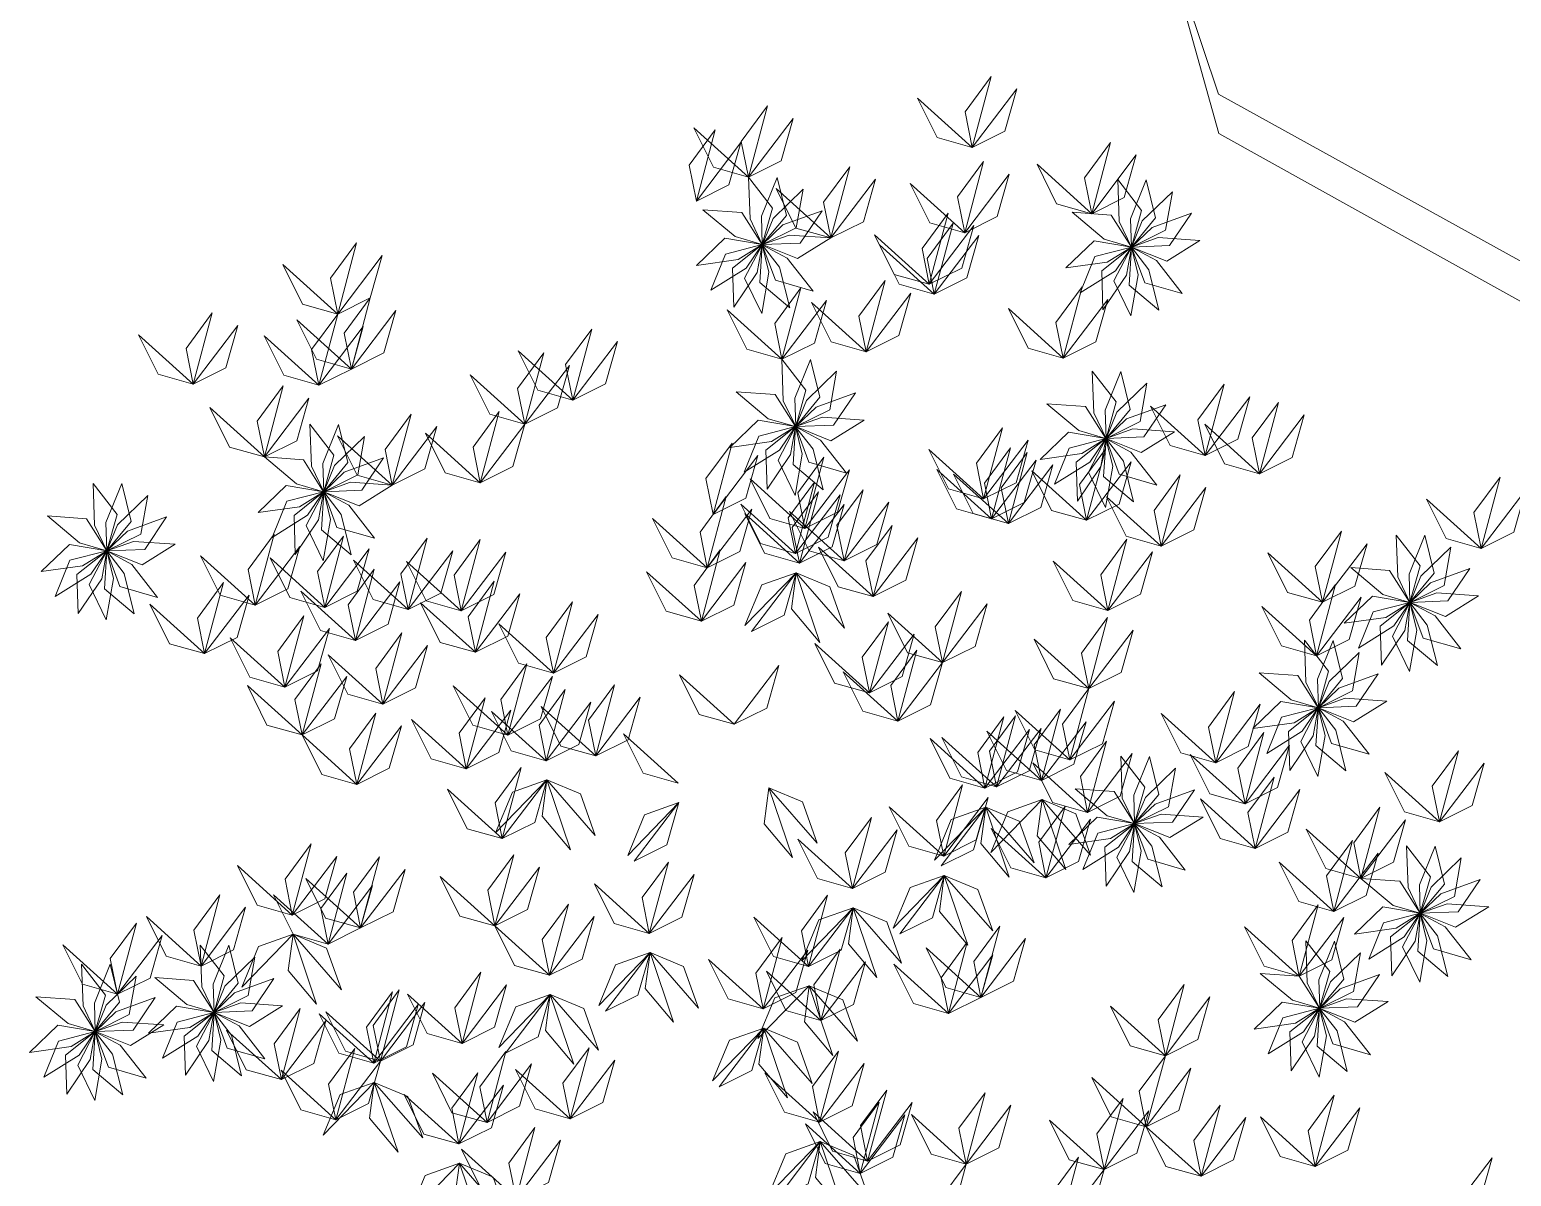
# Model space of a CAD drawing. Header units: inches. Extents: x 4350 to 28384, y -6772 to 993.
# Drawn here: x 8060.4 to 8181, y 768.6 to 862 of the extents above; entities that cross this region are included whole.
import ezdxf

# ---------------------------------------------------------------- set-up
doc = ezdxf.new("R2010")
doc.units = ezdxf.units.IN
doc.header["$MEASUREMENT"] = 0
doc.layers.add('nascosti', color=1, linetype='Continuous')

msp = doc.modelspace()

# ---------------------------------------------------------------- linework, layer by layer
at = {"layer": 'nascosti', "linetype": 'Continuous', "lineweight": 0}
msp.add_lwpolyline([(8258.48, 843.57), (8246.33, 819.02), (8236.69, 809.32), (8225.78, 797.02), (8216.13, 790.54), (8209.02, 795.67), (8207.64, 818.88), (8208.21, 839.51), (8204.86, 871.74), (8202.44, 831.11), (8184.99, 841.36), (8157.2, 856.72), (8151.99, 872.18), (8157.22, 853.5), (8183.71, 838.77), (8201.81, 826.59), (8201.26, 802.73), (8207.9, 751.17)], dxfattribs=at)
at = {"layer": 'nascosti', "lineweight": 0}
for points in [[(8137.14, 852.37), (8136.55, 855.27), (8138.68, 858.16), (8137.14, 852.37)], [(8137.14, 852.37), (8139.79, 853.69), (8140.77, 857.14), (8137.14, 852.37)], [(8118.92, 849.95), (8118.33, 852.86), (8120.46, 855.75), (8118.92, 849.95)], [(8137.14, 852.37), (8134.29, 853.17), (8132.69, 856.39), (8137.14, 852.37)], [(8118.92, 849.95), (8121.57, 851.27), (8122.55, 854.73), (8118.92, 849.95)], [(8114.67, 848.01), (8114.08, 850.92), (8116.21, 853.81), (8114.67, 848.01)], [(8118.92, 849.95), (8116.06, 850.76), (8114.47, 853.97), (8118.92, 849.95)], [(8114.67, 848.01), (8117.32, 849.33), (8118.3, 852.78), (8114.67, 848.01)], [(8146.86, 846.98), (8146.27, 849.89), (8148.4, 852.78), (8146.86, 846.98)], [(8125.62, 845), (8125.03, 847.91), (8127.16, 850.8), (8125.62, 845)], [(8136.52, 845.43), (8135.94, 848.34), (8138.06, 851.23), (8136.52, 845.43)], [(8146.86, 846.98), (8144, 847.79), (8142.41, 851), (8146.86, 846.98)], [(8146.86, 846.98), (8149.51, 848.3), (8150.49, 851.76), (8146.86, 846.98)], [(8118.92, 849.95), (8119.04, 846.55), (8120.04, 844.47), (8120.87, 847.44), (8118.92, 849.95)], [(8121.25, 849.93), (8119.97, 846.77), (8120.04, 844.47), (8122.01, 846.84), (8121.25, 849.93)], [(8125.62, 845), (8128.27, 846.32), (8129.25, 849.78), (8125.62, 845)], [(8136.52, 845.43), (8133.67, 846.24), (8132.07, 849.45), (8136.52, 845.43)], [(8136.52, 845.43), (8139.17, 846.75), (8140.15, 850.21), (8136.52, 845.43)], [(8148.98, 849.75), (8149.1, 846.34), (8150.1, 844.26), (8150.93, 847.23), (8148.98, 849.75)], [(8151.31, 849.73), (8150.03, 846.57), (8150.11, 844.26), (8152.07, 846.64), (8151.31, 849.73)], [(8123.37, 848.97), (8120.92, 846.6), (8120.05, 844.47), (8122.81, 845.84), (8123.37, 848.97)], [(8125.62, 845), (8122.76, 845.81), (8121.16, 849.02), (8125.62, 845)], [(8153.43, 848.76), (8150.98, 846.39), (8150.11, 844.26), (8152.87, 845.63), (8153.43, 848.76)], [(8115.21, 847.3), (8117.82, 845.11), (8120.03, 844.47), (8118.38, 847.07), (8115.21, 847.3)], [(8124.91, 847.22), (8121.71, 846.06), (8120.05, 844.46), (8123.13, 844.59), (8124.91, 847.22)], [(8133.64, 841.23), (8133.05, 844.14), (8135.18, 847.03), (8133.64, 841.23)], [(8145.27, 847.1), (8147.88, 844.91), (8150.1, 844.26), (8148.44, 846.87), (8145.27, 847.1)], [(8154.98, 847.02), (8151.78, 845.85), (8150.11, 844.25), (8153.19, 844.38), (8154.98, 847.02)], [(8134.04, 840.43), (8133.46, 843.33), (8135.58, 846.22), (8134.04, 840.43)], [(8133.64, 841.23), (8136.29, 842.55), (8137.27, 846.01), (8133.64, 841.23)], [(8085.47, 838.81), (8084.88, 841.72), (8087.01, 844.61), (8085.47, 838.81)], [(8114.69, 842.77), (8118.07, 843.25), (8120.03, 844.46), (8116.99, 844.98), (8114.69, 842.77)], [(8125.62, 845), (8122.22, 845.24), (8120.05, 844.46), (8122.91, 843.32), (8125.62, 845)], [(8133.64, 841.23), (8130.78, 842.04), (8129.18, 845.25), (8133.64, 841.23)], [(8134.04, 840.43), (8136.7, 841.75), (8137.67, 845.2), (8134.04, 840.43)], [(8144.76, 842.57), (8148.13, 843.04), (8150.09, 844.26), (8147.05, 844.77), (8144.76, 842.57)], [(8155.68, 844.79), (8152.28, 845.03), (8150.11, 844.25), (8152.98, 843.12), (8155.68, 844.79)], [(8085.47, 838.81), (8088.12, 840.13), (8089.1, 843.58), (8085.47, 838.81)], [(8115.84, 840.75), (8118.73, 842.55), (8120.03, 844.46), (8117.04, 843.69), (8115.84, 840.75)], [(8117.72, 839.36), (8119.62, 842.19), (8120.03, 844.46), (8117.61, 842.54), (8117.72, 839.36)], [(8119.99, 838.86), (8120.58, 842.21), (8120.03, 844.45), (8118.6, 841.72), (8119.99, 838.86)], [(8122.28, 839.32), (8121.45, 842.63), (8120.04, 844.45), (8119.84, 841.37), (8122.28, 839.32)], [(8124.17, 840.68), (8122.07, 843.36), (8120.04, 844.45), (8121.12, 841.56), (8124.17, 840.68)], [(8134.04, 840.43), (8131.19, 841.23), (8129.59, 844.45), (8134.04, 840.43)], [(8145.91, 840.54), (8148.8, 842.34), (8150.09, 844.25), (8147.11, 843.49), (8145.91, 840.54)], [(8147.78, 839.15), (8149.69, 841.98), (8150.09, 844.25), (8147.68, 842.33), (8147.78, 839.15)], [(8150.06, 838.65), (8150.65, 842.01), (8150.1, 844.25), (8148.67, 841.51), (8150.06, 838.65)], [(8152.34, 839.12), (8151.51, 842.42), (8150.1, 844.25), (8149.91, 841.17), (8152.34, 839.12)], [(8154.24, 840.47), (8152.14, 843.16), (8150.1, 844.25), (8151.18, 841.35), (8154.24, 840.47)], [(8085.47, 838.81), (8082.61, 839.62), (8081.01, 842.83), (8085.47, 838.81)], [(8128.5, 835.73), (8127.91, 838.64), (8130.04, 841.53), (8128.5, 835.73)], [(8144.54, 835.23), (8143.95, 838.13), (8146.08, 841.02), (8144.54, 835.23)], [(8086.58, 834.33), (8085.99, 837.24), (8088.12, 840.13), (8086.58, 834.33)], [(8121.63, 835.13), (8121.05, 838.04), (8123.18, 840.93), (8121.63, 835.13)], [(8121.63, 835.13), (8124.29, 836.45), (8125.26, 839.91), (8121.63, 835.13)], [(8128.5, 835.73), (8125.65, 836.54), (8124.05, 839.75), (8128.5, 835.73)], [(8128.5, 835.73), (8131.15, 837.05), (8132.13, 840.51), (8128.5, 835.73)], [(8144.54, 835.23), (8147.19, 836.55), (8148.17, 840), (8144.54, 835.23)], [(8073.7, 833.1), (8073.12, 836.01), (8075.24, 838.9), (8073.7, 833.1)], [(8083.92, 833.01), (8083.34, 835.92), (8085.47, 838.81), (8083.92, 833.01)], [(8086.58, 834.33), (8089.23, 835.66), (8090.21, 839.11), (8086.58, 834.33)], [(8121.63, 835.13), (8118.78, 835.94), (8117.18, 839.15), (8121.63, 835.13)], [(8144.54, 835.23), (8141.69, 836.04), (8140.09, 839.25), (8144.54, 835.23)], [(8073.7, 833.1), (8076.36, 834.42), (8077.33, 837.88), (8073.7, 833.1)], [(8086.58, 834.33), (8083.73, 835.14), (8082.13, 838.35), (8086.58, 834.33)], [(8083.92, 833.01), (8086.58, 834.33), (8087.55, 837.79), (8083.92, 833.01)], [(8104.61, 831.8), (8104.03, 834.7), (8106.16, 837.59), (8104.61, 831.8)], [(8073.7, 833.1), (8070.85, 833.91), (8069.25, 837.12), (8073.7, 833.1)], [(8083.92, 833.01), (8081.07, 833.82), (8079.47, 837.03), (8083.92, 833.01)], [(8104.61, 831.8), (8107.27, 833.12), (8108.24, 836.57), (8104.61, 831.8)], [(8100.71, 829.85), (8100.12, 832.76), (8102.25, 835.65), (8100.71, 829.85)], [(8104.61, 831.8), (8101.76, 832.6), (8100.16, 835.82), (8104.61, 831.8)], [(8121.63, 835.13), (8121.75, 831.73), (8122.76, 829.65), (8123.59, 832.62), (8121.63, 835.13)], [(8123.96, 835.11), (8122.69, 831.95), (8122.76, 829.65), (8124.73, 832.03), (8123.96, 835.11)], [(8100.71, 829.85), (8097.85, 830.66), (8096.25, 833.87), (8100.71, 829.85)], [(8100.71, 829.85), (8103.36, 831.17), (8104.34, 834.63), (8100.71, 829.85)], [(8126.09, 834.15), (8123.63, 831.78), (8122.76, 829.65), (8125.53, 831.02), (8126.09, 834.15)], [(8146.91, 834.16), (8147.03, 830.76), (8148.03, 828.68), (8148.86, 831.65), (8146.91, 834.16)], [(8149.24, 834.14), (8147.96, 830.98), (8148.03, 828.68), (8150, 831.05), (8149.24, 834.14)], [(8079.5, 827.18), (8078.91, 830.08), (8081.04, 832.97), (8079.5, 827.18)], [(8151.36, 833.18), (8148.91, 830.81), (8148.04, 828.67), (8150.8, 830.05), (8151.36, 833.18)], [(8156.09, 827.29), (8155.51, 830.2), (8157.64, 833.09), (8156.09, 827.29)], [(8079.5, 827.18), (8082.15, 828.5), (8083.13, 831.95), (8079.5, 827.18)], [(8117.92, 832.48), (8120.53, 830.29), (8122.75, 829.65), (8121.1, 832.25), (8117.92, 832.48)], [(8127.63, 832.4), (8124.43, 831.24), (8122.76, 829.64), (8125.84, 829.77), (8127.63, 832.4)], [(8143.2, 831.51), (8145.81, 829.32), (8148.02, 828.68), (8146.37, 831.28), (8143.2, 831.51)], [(8152.91, 831.43), (8149.7, 830.27), (8148.04, 828.67), (8151.12, 828.8), (8152.91, 831.43)], [(8156.09, 827.29), (8153.24, 828.1), (8151.64, 831.31), (8156.09, 827.29)], [(8156.09, 827.29), (8158.75, 828.61), (8159.73, 832.07), (8156.09, 827.29)], [(8160.52, 825.81), (8159.94, 828.72), (8162.06, 831.61), (8160.52, 825.81)], [(8079.5, 827.18), (8076.65, 827.98), (8075.05, 831.2), (8079.5, 827.18)], [(8089.91, 824.88), (8089.32, 827.78), (8091.45, 830.67), (8089.91, 824.88)], [(8097.07, 825.08), (8096.49, 827.98), (8098.62, 830.87), (8097.07, 825.08)], [(8117.41, 827.95), (8120.78, 828.43), (8122.75, 829.64), (8119.7, 830.16), (8117.41, 827.95)], [(8128.33, 830.18), (8124.93, 830.42), (8122.76, 829.64), (8125.63, 828.5), (8128.33, 830.18)], [(8160.52, 825.81), (8163.18, 827.13), (8164.15, 830.59), (8160.52, 825.81)], [(8083.21, 829.83), (8083.33, 826.42), (8084.33, 824.34), (8085.16, 827.32), (8083.21, 829.83)], [(8085.54, 829.81), (8084.26, 826.65), (8084.34, 824.34), (8086.3, 826.72), (8085.54, 829.81)], [(8089.91, 824.88), (8087.06, 825.68), (8085.46, 828.9), (8089.91, 824.88)], [(8089.91, 824.88), (8092.56, 826.2), (8093.54, 829.65), (8089.91, 824.88)], [(8097.07, 825.08), (8094.22, 825.88), (8092.62, 829.1), (8097.07, 825.08)], [(8097.07, 825.08), (8099.73, 826.4), (8100.71, 829.85), (8097.07, 825.08)], [(8118.56, 825.93), (8121.45, 827.73), (8122.75, 829.64), (8119.76, 828.87), (8118.56, 825.93)], [(8120.43, 824.54), (8122.34, 827.37), (8122.75, 829.64), (8120.33, 827.72), (8120.43, 824.54)], [(8122.71, 824.04), (8123.3, 827.39), (8122.75, 829.63), (8121.32, 826.9), (8122.71, 824.04)], [(8124.99, 824.5), (8124.17, 827.81), (8122.75, 829.63), (8122.56, 826.55), (8124.99, 824.5)], [(8126.89, 825.86), (8124.79, 828.54), (8122.76, 829.63), (8123.83, 826.74), (8126.89, 825.86)], [(8138.05, 823.76), (8137.47, 826.66), (8139.6, 829.55), (8138.05, 823.76)], [(8142.68, 826.98), (8146.06, 827.46), (8148.02, 828.67), (8144.98, 829.19), (8142.68, 826.98)], [(8153.61, 829.21), (8150.21, 829.45), (8148.04, 828.67), (8150.9, 827.53), (8153.61, 829.21)], [(8160.52, 825.81), (8157.67, 826.62), (8156.07, 829.83), (8160.52, 825.81)], [(8087.66, 828.84), (8085.21, 826.48), (8084.34, 824.34), (8087.1, 825.71), (8087.66, 828.84)], [(8116.03, 822.5), (8115.45, 825.41), (8117.58, 828.3), (8116.03, 822.5)], [(8138.05, 823.76), (8135.2, 824.57), (8133.6, 827.78), (8138.05, 823.76)], [(8138.05, 823.76), (8140.71, 825.08), (8141.69, 828.53), (8138.05, 823.76)], [(8138.71, 822.14), (8138.13, 825.04), (8140.25, 827.93), (8138.71, 822.14)], [(8143.83, 824.95), (8146.72, 826.76), (8148.02, 828.67), (8145.03, 827.9), (8143.83, 824.95)], [(8145.71, 823.57), (8147.61, 826.4), (8148.02, 828.67), (8145.6, 826.75), (8145.71, 823.57)], [(8146.44, 822.02), (8145.86, 824.92), (8147.99, 827.81), (8146.44, 822.02)], [(8147.98, 823.07), (8148.57, 826.42), (8148.02, 828.66), (8146.6, 825.93), (8147.98, 823.07)], [(8150.27, 823.53), (8149.44, 826.84), (8148.03, 828.66), (8147.83, 825.58), (8150.27, 823.53)], [(8152.16, 824.89), (8150.06, 827.57), (8148.03, 828.66), (8149.11, 825.77), (8152.16, 824.89)], [(8079.5, 827.18), (8082.11, 824.99), (8084.32, 824.34), (8082.67, 826.95), (8079.5, 827.18)], [(8089.21, 827.1), (8086, 825.93), (8084.34, 824.34), (8087.42, 824.47), (8089.21, 827.1)], [(8116.03, 822.5), (8118.69, 823.82), (8119.67, 827.28), (8116.03, 822.5)], [(8123.51, 821.36), (8122.93, 824.26), (8125.06, 827.15), (8123.51, 821.36)], [(8138.71, 822.14), (8141.36, 823.46), (8142.34, 826.91), (8138.71, 822.14)], [(8140.08, 821.75), (8139.49, 824.66), (8141.62, 827.55), (8140.08, 821.75)], [(8140.08, 821.75), (8142.73, 823.07), (8143.71, 826.53), (8140.08, 821.75)], [(8146.44, 822.02), (8149.1, 823.34), (8150.07, 826.79), (8146.44, 822.02)], [(8123.51, 821.36), (8120.66, 822.16), (8119.06, 825.38), (8123.51, 821.36)], [(8123.51, 821.36), (8126.17, 822.68), (8127.14, 826.13), (8123.51, 821.36)], [(8138.71, 822.14), (8135.86, 822.94), (8134.26, 826.16), (8138.71, 822.14)], [(8140.08, 821.75), (8137.22, 822.56), (8135.62, 825.77), (8140.08, 821.75)], [(8146.44, 822.02), (8143.59, 822.82), (8141.99, 826.04), (8146.44, 822.02)], [(8152.53, 819.91), (8151.94, 822.82), (8154.07, 825.71), (8152.53, 819.91)], [(8178.58, 819.73), (8177.99, 822.64), (8180.12, 825.53), (8178.58, 819.73)], [(8065.55, 825.02), (8065.66, 821.61), (8066.67, 819.53), (8067.5, 822.5), (8065.55, 825.02)], [(8067.88, 825), (8066.6, 821.84), (8066.67, 819.53), (8068.64, 821.91), (8067.88, 825)], [(8078.99, 822.65), (8082.36, 823.12), (8084.32, 824.34), (8081.28, 824.85), (8078.99, 822.65)], [(8080.13, 820.62), (8083.02, 822.43), (8084.32, 824.33), (8081.33, 823.57), (8080.13, 820.62)], [(8082.01, 819.23), (8083.91, 822.06), (8084.32, 824.33), (8081.91, 822.41), (8082.01, 819.23)], [(8084.28, 818.73), (8084.88, 822.09), (8084.33, 824.33), (8082.9, 821.59), (8084.28, 818.73)], [(8086.57, 819.2), (8085.74, 822.5), (8084.33, 824.33), (8084.14, 821.25), (8086.57, 819.2)], [(8088.46, 820.55), (8086.37, 823.24), (8084.33, 824.33), (8085.41, 821.44), (8088.46, 820.55)], [(8089.91, 824.88), (8086.51, 825.11), (8084.34, 824.33), (8087.21, 823.2), (8089.91, 824.88)], [(8122.75, 819.32), (8122.16, 822.22), (8124.29, 825.11), (8122.75, 819.32)], [(8123.07, 818.54), (8122.48, 821.44), (8124.61, 824.33), (8123.07, 818.54)], [(8122.75, 819.32), (8125.4, 820.64), (8126.38, 824.09), (8122.75, 819.32)], [(8126.71, 818.72), (8126.12, 821.62), (8128.25, 824.51), (8126.71, 818.72)], [(8152.53, 819.91), (8155.18, 821.23), (8156.16, 824.68), (8152.53, 819.91)], [(8178.58, 819.73), (8181.23, 821.05), (8182.21, 824.51), (8178.58, 819.73)], [(8070, 824.03), (8067.55, 821.66), (8066.67, 819.53), (8069.44, 820.9), (8070, 824.03)], [(8115.56, 818.15), (8114.97, 821.06), (8117.1, 823.95), (8115.56, 818.15)], [(8115.56, 818.15), (8118.21, 819.47), (8119.19, 822.92), (8115.56, 818.15)], [(8122.75, 819.32), (8119.9, 820.12), (8118.3, 823.33), (8122.75, 819.32)], [(8123.07, 818.54), (8125.72, 819.86), (8126.7, 823.31), (8123.07, 818.54)], [(8126.71, 818.72), (8129.36, 820.04), (8130.34, 823.49), (8126.71, 818.72)], [(8152.53, 819.91), (8149.67, 820.72), (8148.07, 823.93), (8152.53, 819.91)], [(8178.58, 819.73), (8175.72, 820.54), (8174.12, 823.75), (8178.58, 819.73)], [(8061.83, 822.37), (8064.45, 820.18), (8066.66, 819.53), (8065.01, 822.14), (8061.83, 822.37)], [(8071.54, 822.29), (8068.34, 821.12), (8066.67, 819.53), (8069.76, 819.65), (8071.54, 822.29)], [(8115.56, 818.15), (8112.7, 818.96), (8111.1, 822.17), (8115.56, 818.15)], [(8123.07, 818.54), (8120.21, 819.34), (8118.62, 822.56), (8123.07, 818.54)], [(8126.71, 818.72), (8123.86, 819.52), (8122.26, 822.74), (8126.71, 818.72)], [(8078.76, 815.11), (8078.17, 818.01), (8080.3, 820.9), (8078.76, 815.11)], [(8084.41, 814.93), (8083.83, 817.84), (8085.95, 820.73), (8084.41, 814.93)], [(8091.21, 814.76), (8090.62, 817.66), (8092.75, 820.55), (8091.21, 814.76)], [(8095.53, 814.65), (8094.95, 817.56), (8097.08, 820.45), (8095.53, 814.65)], [(8129.06, 815.81), (8128.48, 818.71), (8130.61, 821.6), (8129.06, 815.81)], [(8129.06, 815.81), (8131.72, 817.13), (8132.7, 820.58), (8129.06, 815.81)], [(8148.18, 814.67), (8147.6, 817.58), (8149.73, 820.47), (8148.18, 814.67)], [(8165.65, 815.34), (8165.07, 818.25), (8167.19, 821.14), (8165.65, 815.34)], [(8171.66, 820.82), (8171.78, 817.41), (8172.78, 815.33), (8173.61, 818.31), (8171.66, 820.82)], [(8173.99, 820.8), (8172.71, 817.64), (8172.78, 815.33), (8174.75, 817.71), (8173.99, 820.8)], [(8061.32, 817.84), (8064.7, 818.31), (8066.66, 819.53), (8063.62, 820.04), (8061.32, 817.84)], [(8062.47, 815.81), (8065.36, 817.62), (8066.66, 819.52), (8063.67, 818.76), (8062.47, 815.81)], [(8064.34, 814.42), (8066.25, 817.25), (8066.66, 819.52), (8064.24, 817.6), (8064.34, 814.42)], [(8066.62, 813.92), (8067.21, 817.28), (8066.66, 819.52), (8065.23, 816.78), (8066.62, 813.92)], [(8068.9, 814.39), (8068.08, 817.69), (8066.67, 819.52), (8066.47, 816.44), (8068.9, 814.39)], [(8072.24, 820.07), (8068.84, 820.3), (8066.67, 819.52), (8069.54, 818.39), (8072.24, 820.07)], [(8070.8, 815.74), (8068.7, 818.43), (8066.67, 819.52), (8067.74, 816.63), (8070.8, 815.74)], [(8078.76, 815.11), (8081.41, 816.43), (8082.39, 819.88), (8078.76, 815.11)], [(8084.41, 814.93), (8087.06, 816.25), (8088.04, 819.7), (8084.41, 814.93)], [(8091.21, 814.76), (8093.86, 816.08), (8094.84, 819.53), (8091.21, 814.76)], [(8095.53, 814.65), (8098.19, 815.97), (8099.16, 819.42), (8095.53, 814.65)], [(8115.08, 813.8), (8114.49, 816.71), (8116.62, 819.6), (8115.08, 813.8)], [(8129.06, 815.81), (8126.21, 816.61), (8124.61, 819.83), (8129.06, 815.81)], [(8148.18, 814.67), (8150.84, 815.99), (8151.82, 819.45), (8148.18, 814.67)], [(8165.65, 815.34), (8162.8, 816.15), (8161.2, 819.36), (8165.65, 815.34)], [(8165.65, 815.34), (8168.3, 816.66), (8169.28, 820.11), (8165.65, 815.34)], [(8176.11, 819.83), (8173.66, 817.47), (8172.79, 815.33), (8175.55, 816.7), (8176.11, 819.83)], [(8078.76, 815.11), (8075.9, 815.91), (8074.3, 819.13), (8078.76, 815.11)], [(8084.41, 814.93), (8081.56, 815.74), (8079.96, 818.95), (8084.41, 814.93)], [(8086.91, 812.24), (8086.33, 815.14), (8088.45, 818.03), (8086.91, 812.24)], [(8091.21, 814.76), (8088.36, 815.56), (8086.76, 818.78), (8091.21, 814.76)], [(8095.53, 814.65), (8092.68, 815.46), (8091.08, 818.67), (8095.53, 814.65)], [(8115.08, 813.8), (8117.73, 815.12), (8118.71, 818.57), (8115.08, 813.8)], [(8148.18, 814.67), (8145.33, 815.48), (8143.73, 818.69), (8148.18, 814.67)], [(8167.95, 818.17), (8170.56, 815.98), (8172.77, 815.33), (8171.12, 817.94), (8167.95, 818.17)], [(8177.66, 818.09), (8174.45, 816.92), (8172.79, 815.33), (8175.87, 815.46), (8177.66, 818.09)], [(8074.63, 811.16), (8074.05, 814.06), (8076.18, 816.95), (8074.63, 811.16)], [(8086.91, 812.24), (8089.57, 813.56), (8090.54, 817.01), (8086.91, 812.24)], [(8096.68, 811.27), (8096.09, 814.17), (8098.22, 817.06), (8096.68, 811.27)], [(8115.08, 813.8), (8112.22, 814.61), (8110.62, 817.82), (8115.08, 813.8)], [(8122.8, 817.75), (8120.01, 816.75), (8118.63, 813.44), (8122.8, 817.75)], [(8119.17, 812.97), (8121.83, 814.3), (8122.8, 817.75), (8119.17, 812.97)], [(8122.8, 817.75), (8122.41, 814.81), (8124.73, 812.07), (8122.8, 817.75)], [(8122.8, 817.75), (8125.54, 816.61), (8126.74, 813.23), (8122.8, 817.75)], [(8074.63, 811.16), (8077.29, 812.48), (8078.26, 815.93), (8074.63, 811.16)], [(8086.91, 812.24), (8084.06, 813.04), (8082.46, 816.26), (8086.91, 812.24)], [(8096.68, 811.27), (8099.33, 812.59), (8100.31, 816.04), (8096.68, 811.27)], [(8134.71, 810.43), (8134.13, 813.34), (8136.26, 816.23), (8134.71, 810.43)], [(8165.17, 810.99), (8164.59, 813.9), (8166.71, 816.79), (8165.17, 810.99)], [(8165.17, 810.99), (8167.83, 812.31), (8168.8, 815.76), (8165.17, 810.99)], [(8167.43, 813.64), (8170.81, 814.11), (8172.77, 815.33), (8169.73, 815.84), (8167.43, 813.64)], [(8178.36, 815.87), (8174.96, 816.1), (8172.79, 815.32), (8175.66, 814.19), (8178.36, 815.87)], [(8074.63, 811.16), (8071.78, 811.96), (8070.18, 815.18), (8074.63, 811.16)], [(8096.68, 811.27), (8093.82, 812.08), (8092.22, 815.29), (8096.68, 811.27)], [(8103.04, 809.57), (8102.45, 812.48), (8104.58, 815.37), (8103.04, 809.57)], [(8134.71, 810.43), (8131.86, 811.24), (8130.26, 814.45), (8134.71, 810.43)], [(8134.71, 810.43), (8137.37, 811.75), (8138.34, 815.21), (8134.71, 810.43)], [(8165.17, 810.99), (8162.32, 811.8), (8160.72, 815.01), (8165.17, 810.99)], [(8168.58, 811.61), (8171.47, 813.42), (8172.77, 815.32), (8169.78, 814.56), (8168.58, 811.61)], [(8170.46, 810.22), (8172.36, 813.05), (8172.77, 815.32), (8170.35, 813.4), (8170.46, 810.22)], [(8172.73, 809.72), (8173.33, 813.08), (8172.77, 815.32), (8171.35, 812.58), (8172.73, 809.72)], [(8175.02, 810.19), (8174.19, 813.49), (8172.78, 815.32), (8172.58, 812.24), (8175.02, 810.19)], [(8176.91, 811.54), (8174.82, 814.23), (8172.78, 815.32), (8173.86, 812.43), (8176.91, 811.54)], [(8081.17, 808.43), (8080.59, 811.34), (8082.71, 814.23), (8081.17, 808.43)], [(8081.17, 808.43), (8080.59, 811.34), (8082.71, 814.23), (8081.17, 808.43)], [(8081.17, 808.43), (8083.82, 809.75), (8084.8, 813.21), (8081.17, 808.43)], [(8081.17, 808.43), (8083.82, 809.75), (8084.8, 813.21), (8081.17, 808.43)], [(8103.04, 809.57), (8100.18, 810.38), (8098.58, 813.59), (8103.04, 809.57)], [(8103.04, 809.57), (8105.69, 810.9), (8106.67, 814.35), (8103.04, 809.57)], [(8128.76, 807.97), (8128.18, 810.87), (8130.31, 813.76), (8128.76, 807.97)], [(8146.62, 808.31), (8146.03, 811.21), (8148.16, 814.1), (8146.62, 808.31)], [(8081.17, 808.43), (8078.32, 809.24), (8076.72, 812.45), (8081.17, 808.43)], [(8081.17, 808.43), (8078.32, 809.24), (8076.72, 812.45), (8081.17, 808.43)], [(8089.14, 807.06), (8088.56, 809.96), (8090.69, 812.85), (8089.14, 807.06)], [(8128.76, 807.97), (8125.91, 808.77), (8124.31, 811.99), (8128.76, 807.97)], [(8128.76, 807.97), (8131.42, 809.29), (8132.4, 812.74), (8128.76, 807.97)], [(8146.62, 808.31), (8143.76, 809.12), (8142.17, 812.33), (8146.62, 808.31)], [(8146.62, 808.31), (8149.27, 809.63), (8150.25, 813.08), (8146.62, 808.31)], [(8164.2, 812.25), (8164.31, 808.84), (8165.32, 806.76), (8166.15, 809.73), (8164.2, 812.25)], [(8166.53, 812.23), (8165.25, 809.07), (8165.32, 806.76), (8167.29, 809.14), (8166.53, 812.23)], [(8089.14, 807.06), (8086.29, 807.86), (8084.69, 811.07), (8089.14, 807.06)], [(8089.14, 807.06), (8091.8, 808.38), (8092.77, 811.83), (8089.14, 807.06)], [(8131.08, 805.66), (8130.5, 808.56), (8132.62, 811.45), (8131.08, 805.66)], [(8168.65, 811.26), (8166.2, 808.89), (8165.32, 806.76), (8168.09, 808.13), (8168.65, 811.26)], [(8082.57, 804.54), (8081.98, 807.44), (8084.11, 810.33), (8082.57, 804.54)], [(8099.33, 804.53), (8098.74, 807.44), (8100.87, 810.33), (8099.33, 804.53)], [(8117.75, 805.41), (8120.4, 806.73), (8121.38, 810.19), (8117.75, 805.41)], [(8131.08, 805.66), (8128.23, 806.47), (8126.63, 809.68), (8131.08, 805.66)], [(8131.08, 805.66), (8133.74, 806.98), (8134.71, 810.43), (8131.08, 805.66)], [(8160.49, 809.6), (8163.1, 807.41), (8165.31, 806.76), (8163.66, 809.37), (8160.49, 809.6)], [(8082.57, 804.54), (8079.71, 805.34), (8078.12, 808.56), (8082.57, 804.54)], [(8082.57, 804.54), (8085.22, 805.86), (8086.2, 809.31), (8082.57, 804.54)], [(8099.33, 804.53), (8096.48, 805.34), (8094.88, 808.55), (8099.33, 804.53)], [(8099.33, 804.53), (8101.98, 805.85), (8102.96, 809.31), (8099.33, 804.53)], [(8106.48, 802.83), (8105.9, 805.74), (8108.02, 808.63), (8106.48, 802.83)], [(8117.75, 805.41), (8114.89, 806.22), (8113.29, 809.43), (8117.75, 805.41)], [(8170.19, 809.52), (8166.99, 808.35), (8165.33, 806.75), (8168.41, 806.88), (8170.19, 809.52)], [(8095.93, 801.78), (8095.35, 804.68), (8097.47, 807.57), (8095.93, 801.78)], [(8102.45, 802.44), (8101.87, 805.35), (8103.99, 808.24), (8102.45, 802.44)], [(8102.45, 802.44), (8105.1, 803.76), (8106.08, 807.22), (8102.45, 802.44)], [(8106.48, 802.83), (8109.13, 804.15), (8110.11, 807.61), (8106.48, 802.83)], [(8145.08, 802.51), (8144.49, 805.42), (8146.62, 808.31), (8145.08, 802.51)], [(8145.08, 802.51), (8147.73, 803.83), (8148.71, 807.29), (8145.08, 802.51)], [(8156.96, 802.27), (8156.37, 805.18), (8158.5, 808.07), (8156.96, 802.27)], [(8159.97, 805.07), (8163.35, 805.54), (8165.31, 806.76), (8162.27, 807.27), (8159.97, 805.07)], [(8170.9, 807.29), (8167.49, 807.53), (8165.32, 806.75), (8168.19, 805.62), (8170.9, 807.29)], [(8087.02, 800.52), (8086.43, 803.42), (8088.56, 806.31), (8087.02, 800.52)], [(8095.93, 801.78), (8098.58, 803.1), (8099.56, 806.55), (8095.93, 801.78)], [(8102.45, 802.44), (8099.6, 803.25), (8098, 806.46), (8102.45, 802.44)], [(8106.48, 802.83), (8103.63, 803.64), (8102.03, 806.85), (8106.48, 802.83)], [(8138.17, 800.22), (8137.59, 803.12), (8139.72, 806.01), (8138.17, 800.22)], [(8139.11, 800.31), (8138.53, 803.21), (8140.65, 806.1), (8139.11, 800.31)], [(8145.08, 802.51), (8142.22, 803.32), (8140.62, 806.53), (8145.08, 802.51)], [(8142.77, 800.84), (8142.19, 803.75), (8144.31, 806.64), (8142.77, 800.84)], [(8156.96, 802.27), (8154.11, 803.08), (8152.51, 806.29), (8156.96, 802.27)], [(8156.96, 802.27), (8159.61, 803.59), (8160.59, 807.04), (8156.96, 802.27)], [(8161.12, 803.04), (8164.01, 804.84), (8165.31, 806.75), (8162.32, 805.99), (8161.12, 803.04)], [(8163, 801.65), (8164.9, 804.48), (8165.31, 806.75), (8162.89, 804.83), (8163, 801.65)], [(8165.27, 801.15), (8165.86, 804.51), (8165.31, 806.75), (8163.88, 804.01), (8165.27, 801.15)], [(8167.55, 801.62), (8166.73, 804.92), (8165.32, 806.75), (8165.12, 803.67), (8167.55, 801.62)], [(8169.45, 802.97), (8167.35, 805.66), (8165.32, 806.75), (8166.39, 803.85), (8169.45, 802.97)], [(8087.02, 800.52), (8089.67, 801.84), (8090.65, 805.29), (8087.02, 800.52)], [(8095.93, 801.78), (8093.08, 802.59), (8091.48, 805.8), (8095.93, 801.78)], [(8138.17, 800.22), (8140.83, 801.54), (8141.81, 804.99), (8138.17, 800.22)], [(8142.77, 800.84), (8139.92, 801.65), (8138.32, 804.86), (8142.77, 800.84)], [(8139.11, 800.31), (8141.77, 801.63), (8142.74, 805.08), (8139.11, 800.31)], [(8142.77, 800.84), (8145.42, 802.16), (8146.4, 805.62), (8142.77, 800.84)], [(8087.02, 800.52), (8084.17, 801.33), (8082.57, 804.54), (8087.02, 800.52)], [(8113.2, 800.61), (8110.35, 801.42), (8108.75, 804.63), (8113.2, 800.61)], [(8138.17, 800.22), (8135.32, 801.03), (8133.72, 804.24), (8138.17, 800.22)], [(8139.11, 800.31), (8136.26, 801.12), (8134.66, 804.33), (8139.11, 800.31)], [(8146.53, 798.24), (8145.95, 801.15), (8148.08, 804.04), (8146.53, 798.24)], [(8159.35, 798.94), (8158.76, 801.84), (8160.89, 804.73), (8159.35, 798.94)], [(8159.35, 798.94), (8162, 800.26), (8162.98, 803.71), (8159.35, 798.94)], [(8146.53, 798.24), (8149.19, 799.56), (8150.16, 803.02), (8146.53, 798.24)], [(8149.23, 802.81), (8149.35, 799.4), (8150.35, 797.33), (8151.18, 800.3), (8149.23, 802.81)], [(8151.56, 802.79), (8150.28, 799.63), (8150.35, 797.33), (8152.32, 799.7), (8151.56, 802.79)], [(8159.35, 798.94), (8156.49, 799.74), (8154.89, 802.95), (8159.35, 798.94)], [(8175.18, 797.47), (8174.59, 800.37), (8176.72, 803.26), (8175.18, 797.47)], [(8098.87, 796.1), (8098.29, 799.01), (8100.41, 801.9), (8098.87, 796.1)], [(8146.53, 798.24), (8143.68, 799.05), (8142.08, 802.26), (8146.53, 798.24)], [(8153.68, 801.83), (8151.23, 799.46), (8150.36, 797.32), (8153.12, 798.69), (8153.68, 801.83)], [(8175.18, 797.47), (8172.33, 798.27), (8170.73, 801.49), (8175.18, 797.47)], [(8175.18, 797.47), (8177.83, 798.79), (8178.81, 802.24), (8175.18, 797.47)], [(8098.87, 796.1), (8096.02, 796.91), (8094.42, 800.12), (8098.87, 796.1)], [(8102.5, 800.88), (8099.71, 799.88), (8098.33, 796.57), (8102.5, 800.88)], [(8098.87, 796.1), (8101.53, 797.42), (8102.5, 800.88), (8098.87, 796.1)], [(8098.87, 796.1), (8101.53, 797.42), (8102.5, 800.88), (8098.87, 796.1)], [(8102.5, 800.88), (8102.11, 797.94), (8104.43, 795.2), (8102.5, 800.88)], [(8102.5, 800.88), (8105.24, 799.74), (8106.44, 796.36), (8102.5, 800.88)], [(8120.57, 800.24), (8120.18, 797.3), (8122.5, 794.56), (8120.57, 800.24)], [(8120.57, 800.24), (8123.31, 799.1), (8124.52, 795.72), (8120.57, 800.24)], [(8134.81, 794.68), (8134.23, 797.59), (8136.35, 800.48), (8134.81, 794.68)], [(8134.81, 794.68), (8134.23, 797.59), (8136.35, 800.48), (8134.81, 794.68)], [(8145.52, 800.16), (8148.13, 797.97), (8150.34, 797.33), (8148.69, 799.93), (8145.52, 800.16)], [(8155.23, 800.08), (8152.02, 798.92), (8150.36, 797.32), (8153.44, 797.45), (8155.23, 800.08)], [(8160.17, 795.31), (8159.58, 798.22), (8161.71, 801.11), (8160.17, 795.31)], [(8160.17, 795.31), (8162.82, 796.63), (8163.8, 800.09), (8160.17, 795.31)], [(8113.25, 799.04), (8110.46, 798.05), (8109.08, 794.74), (8113.25, 799.04)], [(8109.62, 794.27), (8112.28, 795.59), (8113.25, 799.04), (8109.62, 794.27)], [(8134.81, 794.68), (8137.46, 796), (8138.44, 799.45), (8134.81, 794.68)], [(8134.81, 794.68), (8137.46, 796), (8138.44, 799.45), (8134.81, 794.68)], [(8142.82, 799.28), (8140.03, 798.28), (8138.65, 794.97), (8142.82, 799.28)], [(8142.82, 799.28), (8142.43, 796.34), (8144.75, 793.59), (8142.82, 799.28)], [(8143.14, 792.91), (8142.56, 795.82), (8144.69, 798.71), (8143.14, 792.91)], [(8142.82, 799.28), (8145.56, 798.13), (8146.76, 794.75), (8142.82, 799.28)], [(8160.17, 795.31), (8157.31, 796.12), (8155.71, 799.33), (8160.17, 795.31)], [(8127.39, 792.04), (8126.8, 794.94), (8128.93, 797.83), (8127.39, 792.04)], [(8134.81, 794.68), (8131.96, 795.49), (8130.36, 798.7), (8134.81, 794.68)], [(8134.81, 794.68), (8131.96, 795.49), (8130.36, 798.7), (8134.81, 794.68)], [(8138.23, 798.65), (8135.43, 797.66), (8134.05, 794.34), (8138.23, 798.65)], [(8134.6, 793.88), (8137.25, 795.2), (8138.23, 798.65), (8134.6, 793.88)], [(8138.23, 798.65), (8137.84, 795.71), (8140.15, 792.97), (8138.23, 798.65)], [(8138.23, 798.65), (8140.96, 797.51), (8142.17, 794.13), (8138.23, 798.65)], [(8143.14, 792.91), (8145.8, 794.23), (8146.77, 797.68), (8143.14, 792.91)], [(8145, 795.63), (8148.38, 796.11), (8150.34, 797.32), (8147.3, 797.84), (8145, 795.63)], [(8155.93, 797.86), (8152.53, 798.1), (8150.36, 797.32), (8153.23, 796.18), (8155.93, 797.86)], [(8168.79, 792.86), (8168.2, 795.77), (8170.33, 798.66), (8168.79, 792.86)], [(8168.79, 792.86), (8171.44, 794.18), (8172.42, 797.64), (8168.79, 792.86)], [(8127.39, 792.04), (8130.04, 793.36), (8131.02, 796.81), (8127.39, 792.04)], [(8143.14, 792.91), (8140.29, 793.72), (8138.69, 796.93), (8143.14, 792.91)], [(8146.15, 793.6), (8149.04, 795.41), (8150.34, 797.32), (8147.35, 796.55), (8146.15, 793.6)], [(8148.03, 792.22), (8149.93, 795.04), (8150.34, 797.31), (8147.92, 795.4), (8148.03, 792.22)], [(8150.3, 791.71), (8150.9, 795.07), (8150.34, 797.31), (8148.92, 794.58), (8150.3, 791.71)], [(8152.59, 792.18), (8151.76, 795.49), (8150.35, 797.31), (8150.15, 794.23), (8152.59, 792.18)], [(8154.48, 793.53), (8152.38, 796.22), (8150.35, 797.31), (8151.43, 794.42), (8154.48, 793.53)], [(8168.79, 792.86), (8165.93, 793.67), (8164.33, 796.88), (8168.79, 792.86)], [(8081.77, 789.88), (8081.19, 792.79), (8083.32, 795.68), (8081.77, 789.88)], [(8127.39, 792.04), (8124.53, 792.85), (8122.93, 796.06), (8127.39, 792.04)], [(8166.57, 790.16), (8165.99, 793.07), (8168.11, 795.96), (8166.57, 790.16)], [(8172.5, 795.51), (8172.62, 792.11), (8173.62, 790.03), (8174.45, 793), (8172.5, 795.51)], [(8174.83, 795.49), (8173.55, 792.33), (8173.62, 790.03), (8175.59, 792.4), (8174.83, 795.49)], [(8081.77, 789.88), (8078.92, 790.69), (8077.32, 793.9), (8081.77, 789.88)], [(8081.77, 789.88), (8084.43, 791.2), (8085.4, 794.65), (8081.77, 789.88)], [(8087.33, 788.83), (8086.75, 791.73), (8088.87, 794.62), (8087.33, 788.83)], [(8098.27, 789), (8097.68, 791.9), (8099.81, 794.79), (8098.27, 789)], [(8110.84, 788.39), (8110.26, 791.3), (8112.39, 794.19), (8110.84, 788.39)], [(8166.57, 790.16), (8163.72, 790.97), (8162.12, 794.18), (8166.57, 790.16)], [(8166.57, 790.16), (8169.22, 791.48), (8170.2, 794.93), (8166.57, 790.16)], [(8176.95, 794.53), (8174.5, 792.16), (8173.63, 790.02), (8176.39, 791.4), (8176.95, 794.53)], [(8087.33, 788.83), (8084.48, 789.63), (8082.88, 792.85), (8087.33, 788.83)], [(8084.68, 787.51), (8084.09, 790.41), (8086.22, 793.3), (8084.68, 787.51)], [(8087.33, 788.83), (8089.99, 790.15), (8090.96, 793.6), (8087.33, 788.83)], [(8098.27, 789), (8095.41, 789.8), (8093.81, 793.01), (8098.27, 789)], [(8098.27, 789), (8100.92, 790.32), (8101.9, 793.77), (8098.27, 789)], [(8110.84, 788.39), (8113.5, 789.71), (8114.48, 793.17), (8110.84, 788.39)], [(8134.86, 793.11), (8132.07, 792.12), (8130.69, 788.81), (8134.86, 793.11)], [(8131.23, 788.34), (8133.89, 789.66), (8134.86, 793.11), (8131.23, 788.34)], [(8134.86, 793.11), (8134.47, 790.17), (8136.79, 787.43), (8134.86, 793.11)], [(8134.86, 793.11), (8137.6, 791.97), (8138.8, 788.59), (8134.86, 793.11)], [(8168.79, 792.86), (8171.4, 790.67), (8173.61, 790.03), (8171.96, 792.63), (8168.79, 792.86)], [(8178.49, 792.78), (8175.29, 791.62), (8173.63, 790.02), (8176.71, 790.15), (8178.49, 792.78)], [(8074.34, 785.73), (8073.75, 788.64), (8075.88, 791.53), (8074.34, 785.73)], [(8084.68, 787.51), (8081.83, 788.31), (8080.23, 791.53), (8084.68, 787.51)], [(8084.68, 787.51), (8087.33, 788.83), (8088.31, 792.28), (8084.68, 787.51)], [(8110.84, 788.39), (8107.99, 789.2), (8106.39, 792.41), (8110.84, 788.39)], [(8123.81, 785.7), (8123.22, 788.6), (8125.35, 791.49), (8123.81, 785.7)], [(8074.34, 785.73), (8076.99, 787.05), (8077.97, 790.51), (8074.34, 785.73)], [(8102.72, 784.98), (8102.13, 787.88), (8104.26, 790.77), (8102.72, 784.98)], [(8127.44, 790.47), (8124.65, 789.48), (8123.26, 786.16), (8127.44, 790.47)], [(8123.81, 785.7), (8126.46, 787.02), (8127.44, 790.47), (8123.81, 785.7)], [(8127.44, 790.47), (8127.05, 787.53), (8129.36, 784.79), (8127.44, 790.47)], [(8127.44, 790.47), (8130.17, 789.33), (8131.38, 785.95), (8127.44, 790.47)], [(8163.76, 784.9), (8163.18, 787.81), (8165.31, 790.7), (8163.76, 784.9)], [(8168.27, 788.33), (8171.65, 788.81), (8173.61, 790.02), (8170.57, 790.54), (8168.27, 788.33)], [(8179.2, 790.56), (8175.8, 790.8), (8173.63, 790.02), (8176.49, 788.88), (8179.2, 790.56)], [(8067.54, 783.43), (8066.95, 786.34), (8069.08, 789.23), (8067.54, 783.43)], [(8074.34, 785.73), (8071.49, 786.54), (8069.89, 789.75), (8074.34, 785.73)], [(8102.72, 784.98), (8105.37, 786.3), (8106.35, 789.75), (8102.72, 784.98)], [(8123.81, 785.7), (8120.95, 786.5), (8119.36, 789.72), (8123.81, 785.7)], [(8163.76, 784.9), (8166.42, 786.22), (8167.4, 789.67), (8163.76, 784.9)], [(8169.42, 786.3), (8172.31, 788.11), (8173.61, 790.02), (8170.62, 789.25), (8169.42, 786.3)], [(8171.3, 784.92), (8173.2, 787.74), (8173.61, 790.01), (8171.19, 788.1), (8171.3, 784.92)], [(8173.57, 784.42), (8174.16, 787.77), (8173.61, 790.01), (8172.18, 787.28), (8173.57, 784.42)], [(8175.86, 784.88), (8175.03, 788.19), (8173.62, 790.01), (8173.42, 786.93), (8175.86, 784.88)], [(8177.75, 786.24), (8175.65, 788.92), (8173.62, 790.01), (8174.7, 787.12), (8177.75, 786.24)], [(8067.54, 783.43), (8070.19, 784.75), (8071.17, 788.21), (8067.54, 783.43)], [(8081.83, 788.31), (8079.03, 787.32), (8077.65, 784.01), (8081.83, 788.31)], [(8081.83, 788.31), (8081.44, 785.37), (8083.75, 782.63), (8081.83, 788.31)], [(8081.83, 788.31), (8084.56, 787.17), (8085.77, 783.79), (8081.83, 788.31)], [(8102.72, 784.98), (8099.87, 785.78), (8098.27, 789), (8102.72, 784.98)], [(8120.11, 782.24), (8119.52, 785.15), (8121.65, 788.04), (8120.11, 782.24)], [(8137.84, 783.18), (8137.26, 786.09), (8139.39, 788.98), (8137.84, 783.18)], [(8137.84, 783.18), (8140.5, 784.5), (8141.47, 787.96), (8137.84, 783.18)], [(8163.76, 784.9), (8160.91, 785.71), (8159.31, 788.92), (8163.76, 784.9)], [(8067.54, 783.43), (8064.69, 784.24), (8063.09, 787.45), (8067.54, 783.43)], [(8074.28, 787.44), (8074.4, 784.03), (8075.4, 781.95), (8076.23, 784.92), (8074.28, 787.44)], [(8076.61, 787.42), (8075.33, 784.26), (8075.41, 781.95), (8077.37, 784.33), (8076.61, 787.42)], [(8110.9, 786.83), (8108.1, 785.83), (8106.72, 782.52), (8110.9, 786.83)], [(8107.27, 782.05), (8109.92, 783.37), (8110.9, 786.83), (8107.27, 782.05)], [(8110.9, 786.83), (8110.51, 783.89), (8112.82, 781.15), (8110.9, 786.83)], [(8110.9, 786.83), (8113.63, 785.68), (8114.84, 782.3), (8110.9, 786.83)], [(8120.11, 782.24), (8122.76, 783.57), (8123.74, 787.02), (8120.11, 782.24)], [(8124.82, 781.29), (8124.24, 784.2), (8126.37, 787.09), (8124.82, 781.29)], [(8137.84, 783.18), (8134.99, 783.99), (8133.39, 787.2), (8137.84, 783.18)], [(8135.19, 781.86), (8134.6, 784.77), (8136.73, 787.66), (8135.19, 781.86)], [(8164.3, 787.78), (8164.42, 784.37), (8165.42, 782.3), (8166.25, 785.27), (8164.3, 787.78)], [(8166.63, 787.76), (8165.36, 784.6), (8165.43, 782.29), (8167.39, 784.67), (8166.63, 787.76)], [(8168.75, 786.8), (8166.3, 784.43), (8165.43, 782.29), (8168.19, 783.66), (8168.75, 786.8)], [(8064.61, 785.88), (8064.73, 782.48), (8065.73, 780.4), (8066.56, 783.37), (8064.61, 785.88)], [(8066.94, 785.87), (8065.66, 782.71), (8065.73, 780.4), (8067.7, 782.78), (8066.94, 785.87)], [(8078.73, 786.45), (8076.28, 784.08), (8075.41, 781.95), (8078.17, 783.32), (8078.73, 786.45)], [(8120.11, 782.24), (8117.26, 783.05), (8115.66, 786.26), (8120.11, 782.24)], [(8124.82, 781.29), (8127.48, 782.61), (8128.45, 786.06), (8124.82, 781.29)], [(8135.19, 781.86), (8132.34, 782.67), (8130.74, 785.88), (8135.19, 781.86)], [(8135.19, 781.86), (8137.84, 783.18), (8138.82, 786.64), (8135.19, 781.86)], [(8069.06, 784.9), (8066.61, 782.53), (8065.74, 780.4), (8068.5, 781.77), (8069.06, 784.9)], [(8070.57, 784.79), (8073.18, 782.59), (8075.4, 781.95), (8073.74, 784.56), (8070.57, 784.79)], [(8080.28, 784.71), (8077.07, 783.54), (8075.41, 781.94), (8078.49, 782.07), (8080.28, 784.71)], [(8095.59, 779.43), (8095, 782.33), (8097.13, 785.22), (8095.59, 779.43)], [(8124.82, 781.29), (8121.97, 782.1), (8120.37, 785.31), (8124.82, 781.29)], [(8152.86, 778.43), (8152.27, 781.34), (8154.4, 784.23), (8152.86, 778.43)], [(8160.59, 785.13), (8163.2, 782.94), (8165.42, 782.3), (8163.76, 784.9), (8160.59, 785.13)], [(8170.3, 785.05), (8167.1, 783.88), (8165.43, 782.29), (8168.51, 782.42), (8170.3, 785.05)], [(8060.9, 783.23), (8063.51, 781.04), (8065.72, 780.4), (8064.07, 783.01), (8060.9, 783.23)], [(8070.61, 783.16), (8067.4, 781.99), (8065.74, 780.39), (8068.82, 780.52), (8070.61, 783.16)], [(8088.4, 777.83), (8087.82, 780.74), (8089.94, 783.63), (8088.4, 777.83)], [(8088.94, 777.99), (8088.36, 780.9), (8090.48, 783.79), (8088.94, 777.99)], [(8095.59, 779.43), (8092.74, 780.23), (8091.14, 783.45), (8095.59, 779.43)], [(8095.59, 779.43), (8098.24, 780.75), (8099.22, 784.2), (8095.59, 779.43)], [(8102.77, 783.41), (8099.98, 782.41), (8098.6, 779.1), (8102.77, 783.41)], [(8099.14, 778.64), (8101.79, 779.96), (8102.77, 783.41), (8099.14, 778.64)], [(8102.77, 783.41), (8102.38, 780.47), (8104.7, 777.73), (8102.77, 783.41)], [(8102.77, 783.41), (8105.51, 782.27), (8106.71, 778.89), (8102.77, 783.41)], [(8123.86, 784.13), (8121.07, 783.14), (8119.69, 779.82), (8123.86, 784.13)], [(8123.86, 784.13), (8123.47, 781.19), (8125.79, 778.45), (8123.86, 784.13)], [(8123.86, 784.13), (8126.6, 782.99), (8127.8, 779.61), (8123.86, 784.13)], [(8152.86, 778.43), (8155.51, 779.75), (8156.49, 783.21), (8152.86, 778.43)], [(8171, 782.83), (8167.6, 783.07), (8165.43, 782.28), (8168.3, 781.15), (8171, 782.83)], [(8070.06, 780.25), (8073.43, 780.73), (8075.39, 781.94), (8072.35, 782.46), (8070.06, 780.25)], [(8071.2, 778.23), (8074.09, 780.03), (8075.39, 781.94), (8072.4, 781.17), (8071.2, 778.23)], [(8073.08, 776.84), (8074.98, 779.67), (8075.39, 781.94), (8072.98, 780.02), (8073.08, 776.84)], [(8075.35, 776.34), (8075.95, 779.7), (8075.4, 781.94), (8073.97, 779.2), (8075.35, 776.34)], [(8077.64, 776.8), (8076.81, 780.11), (8075.4, 781.93), (8075.21, 778.86), (8077.64, 776.8)], [(8079.53, 778.16), (8077.44, 780.85), (8075.4, 781.94), (8076.48, 779.04), (8079.53, 778.16)], [(8080.98, 782.48), (8077.58, 782.72), (8075.41, 781.94), (8078.28, 780.8), (8080.98, 782.48)], [(8080.88, 776.48), (8080.29, 779.39), (8082.42, 782.28), (8080.88, 776.48)], [(8088.4, 777.83), (8085.55, 778.64), (8083.95, 781.85), (8088.4, 777.83)], [(8088.94, 777.99), (8086.09, 778.8), (8084.49, 782.01), (8088.94, 777.99)], [(8088.4, 777.83), (8091.06, 779.15), (8092.03, 782.61), (8088.4, 777.83)], [(8088.94, 777.99), (8091.6, 779.31), (8092.57, 782.76), (8088.94, 777.99)], [(8152.86, 778.43), (8150, 779.24), (8148.4, 782.45), (8152.86, 778.43)], [(8160.08, 780.6), (8163.45, 781.07), (8165.41, 782.29), (8162.37, 782.8), (8160.08, 780.6)], [(8161.23, 778.57), (8164.12, 780.38), (8165.41, 782.29), (8162.43, 781.52), (8161.23, 778.57)], [(8163.1, 777.19), (8165.01, 780.01), (8165.41, 782.28), (8163, 780.37), (8163.1, 777.19)], [(8165.38, 776.68), (8165.97, 780.04), (8165.42, 782.28), (8163.99, 779.55), (8165.38, 776.68)], [(8167.66, 777.15), (8166.84, 780.46), (8165.42, 782.28), (8165.23, 779.2), (8167.66, 777.15)], [(8169.56, 778.5), (8167.46, 781.19), (8165.43, 782.28), (8166.5, 779.39), (8169.56, 778.5)], [(8060.38, 778.7), (8063.76, 779.18), (8065.72, 780.39), (8062.68, 780.91), (8060.38, 778.7)], [(8071.31, 780.93), (8067.91, 781.17), (8065.74, 780.39), (8068.6, 779.25), (8071.31, 780.93)], [(8080.88, 776.48), (8083.53, 777.8), (8084.51, 781.26), (8080.88, 776.48)], [(8120.16, 780.68), (8117.37, 779.68), (8115.99, 776.37), (8120.16, 780.68)], [(8116.53, 775.9), (8119.18, 777.22), (8120.16, 780.68), (8116.53, 775.9)], [(8120.16, 780.68), (8119.77, 777.74), (8122.09, 775), (8120.16, 780.68)], [(8120.16, 780.68), (8122.9, 779.54), (8124.1, 776.16), (8120.16, 780.68)], [(8061.53, 776.68), (8064.42, 778.48), (8065.72, 780.39), (8062.73, 779.62), (8061.53, 776.68)], [(8063.41, 775.29), (8065.31, 778.12), (8065.72, 780.39), (8063.3, 778.47), (8063.41, 775.29)], [(8065.68, 774.79), (8066.27, 778.15), (8065.72, 780.39), (8064.3, 777.65), (8065.68, 774.79)], [(8067.97, 775.25), (8067.14, 778.56), (8065.73, 780.38), (8065.53, 777.31), (8067.97, 775.25)], [(8069.86, 776.61), (8067.76, 779.29), (8065.73, 780.38), (8066.81, 777.49), (8069.86, 776.61)], [(8080.88, 776.48), (8078.02, 777.29), (8076.42, 780.5), (8080.88, 776.48)], [(8085.31, 773.22), (8084.73, 776.12), (8086.85, 779.01), (8085.31, 773.22)], [(8097.63, 772.99), (8097.04, 775.89), (8099.17, 778.78), (8097.63, 772.99)], [(8104.4, 773.29), (8103.81, 776.19), (8105.94, 779.08), (8104.4, 773.29)], [(8124.7, 773.02), (8124.12, 775.92), (8126.25, 778.81), (8124.7, 773.02)], [(8151.31, 772.64), (8150.73, 775.54), (8152.86, 778.43), (8151.31, 772.64)], [(8085.31, 773.22), (8082.46, 774.02), (8080.86, 777.24), (8085.31, 773.22)], [(8085.31, 773.22), (8087.97, 774.54), (8088.94, 777.99), (8085.31, 773.22)], [(8097.63, 772.99), (8094.77, 773.79), (8093.18, 777.01), (8097.63, 772.99)], [(8095.33, 771.24), (8094.75, 774.15), (8096.87, 777.04), (8095.33, 771.24)], [(8097.63, 772.99), (8100.28, 774.31), (8101.26, 777.76), (8097.63, 772.99)], [(8104.4, 773.29), (8101.54, 774.09), (8099.94, 777.31), (8104.4, 773.29)], [(8104.4, 773.29), (8107.05, 774.61), (8108.03, 778.06), (8104.4, 773.29)], [(8124.7, 773.02), (8121.85, 773.82), (8120.25, 777.04), (8124.7, 773.02)], [(8124.7, 773.02), (8127.36, 774.34), (8128.33, 777.79), (8124.7, 773.02)], [(8151.31, 772.64), (8153.97, 773.96), (8154.94, 777.41), (8151.31, 772.64)], [(8088.45, 776.26), (8085.66, 775.27), (8084.28, 771.96), (8088.45, 776.26)], [(8088.45, 776.26), (8088.06, 773.33), (8090.38, 770.58), (8088.45, 776.26)], [(8088.45, 776.26), (8091.19, 775.12), (8092.4, 771.74), (8088.45, 776.26)], [(8095.33, 771.24), (8097.98, 772.56), (8098.96, 776.02), (8095.33, 771.24)], [(8151.31, 772.64), (8148.46, 773.44), (8146.86, 776.66), (8151.31, 772.64)], [(8095.33, 771.24), (8092.48, 772.05), (8090.88, 775.26), (8095.33, 771.24)], [(8128.01, 768.85), (8127.43, 771.76), (8129.55, 774.65), (8128.01, 768.85)], [(8128.62, 769.84), (8128.04, 772.74), (8130.17, 775.63), (8128.62, 769.84)], [(8128.62, 769.84), (8131.28, 771.16), (8132.25, 774.61), (8128.62, 769.84)], [(8136.64, 769.61), (8136.05, 772.52), (8138.18, 775.41), (8136.64, 769.61)], [(8147.88, 769.16), (8147.29, 772.06), (8149.42, 774.95), (8147.88, 769.16)], [(8165.06, 769.42), (8164.48, 772.32), (8166.6, 775.21), (8165.06, 769.42)], [(8128.62, 769.84), (8125.77, 770.65), (8124.17, 773.86), (8128.62, 769.84)], [(8128.01, 768.85), (8130.67, 770.17), (8131.64, 773.62), (8128.01, 768.85)], [(8136.64, 769.61), (8133.78, 770.42), (8132.18, 773.63), (8136.64, 769.61)], [(8136.64, 769.61), (8139.29, 770.94), (8140.27, 774.39), (8136.64, 769.61)], [(8147.88, 769.16), (8150.53, 770.48), (8151.51, 773.93), (8147.88, 769.16)], [(8155.77, 768.62), (8155.18, 771.52), (8157.31, 774.41), (8155.77, 768.62)], [(8155.77, 768.62), (8158.42, 769.94), (8159.4, 773.39), (8155.77, 768.62)], [(8165.06, 769.42), (8162.21, 770.22), (8160.61, 773.44), (8165.06, 769.42)], [(8165.06, 769.42), (8167.72, 770.74), (8168.69, 774.19), (8165.06, 769.42)], [(8099.99, 766.79), (8099.4, 769.69), (8101.53, 772.58), (8099.99, 766.79)], [(8128.01, 768.85), (8125.16, 769.66), (8123.56, 772.87), (8128.01, 768.85)], [(8147.88, 769.16), (8145.02, 769.96), (8143.42, 773.17), (8147.88, 769.16)], [(8155.77, 768.62), (8152.91, 769.42), (8151.31, 772.64), (8155.77, 768.62)], [(8099.99, 766.79), (8102.64, 768.11), (8103.62, 771.56), (8099.99, 766.79)], [(8124.76, 771.45), (8121.96, 770.45), (8120.58, 767.14), (8124.76, 771.45)], [(8121.13, 766.68), (8123.78, 768), (8124.76, 771.45), (8121.13, 766.68)], [(8124.76, 771.45), (8124.37, 768.51), (8126.68, 765.77), (8124.76, 771.45)], [(8124.76, 771.45), (8127.49, 770.31), (8128.7, 766.93), (8124.76, 771.45)], [(8099.99, 766.79), (8097.14, 767.59), (8095.54, 770.81), (8099.99, 766.79)], [(8144.25, 764.38), (8143.66, 767.29), (8145.79, 770.18), (8144.25, 764.38)], [(8175.84, 765.34), (8178.49, 766.66), (8179.47, 770.11), (8175.84, 765.34)], [(8095.38, 769.67), (8092.59, 768.68), (8091.21, 765.37), (8095.38, 769.67)], [(8095.38, 769.67), (8094.99, 766.74), (8097.31, 763.99), (8095.38, 769.67)], [(8095.38, 769.67), (8098.12, 768.53), (8099.32, 765.15), (8095.38, 769.67)], [(8135.09, 763.82), (8134.51, 766.72), (8136.64, 769.61), (8135.09, 763.82)], [(8144.25, 764.38), (8146.9, 765.7), (8147.88, 769.16), (8144.25, 764.38)]]:
    msp.add_lwpolyline(points, dxfattribs=at)

doc.saveas('drawing.dxf')
